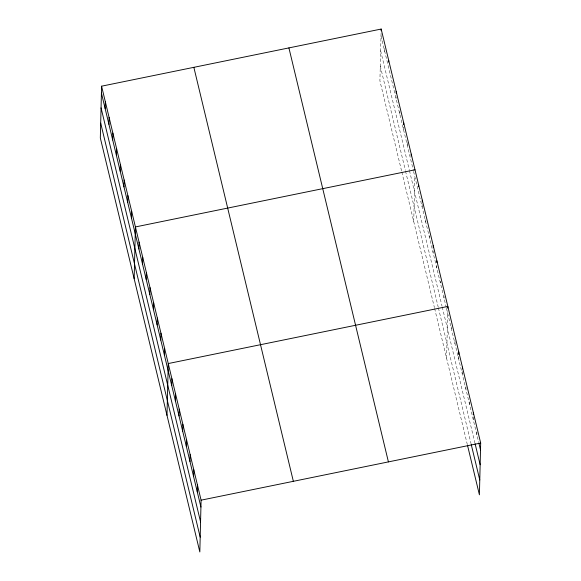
<?xml version="1.0" encoding="UTF-8"?>
<svg xmlns="http://www.w3.org/2000/svg" width="581" height="581" viewBox="0 0 581 581"><rect width="100%" height="100%" fill="white"/><g stroke="black" fill="none" stroke-linecap="round" stroke-linejoin="round"><path stroke-width="0.44" stroke-dasharray="2.9 2.18" d="M381.071 33.342L379.909 80.832L401.631 171.192M384.767 51.564L384.847 48.129M396.046 98.479L396.082 96.766M399.801 114.123L399.866 111.545M403.563 129.759L403.621 127.181M407.317 145.403L407.404 141.96M413.737 221.586L414.834 176.682M422.133 207.039L422.198 204.461M425.786 222.218L425.844 219.64M429.432 237.397L429.475 235.675M433.077 252.575L433.121 250.861M436.73 267.754L436.767 266.04M440.376 282.932L440.42 281.219M444.022 298.118L444.066 296.397M446.578 358.201L447.711 311.576M451.321 328.476L451.364 326.754M454.967 343.654L455.032 341.076M458.62 358.833L458.678 356.255M462.265 374.011L462.331 371.433M465.911 389.19L465.977 386.612M469.564 404.369L469.622 401.798M473.21 419.555L473.275 416.976M476.856 434.733L476.921 432.155M381.005 35.92L413.374 170.596M413.585 171.468L446.252 307.393M446.455 308.235L478.686 442.323M380.642 50.743L409.256 169.775M409.46 170.647L442.039 306.187M442.243 307.029L474.873 442.802M380.272 66.009L405.335 170.277M405.538 171.141L438.219 307.117M438.423 307.966L471.06 443.739M401.834 172.063L434.414 307.603M434.617 308.446L467.247 444.218"/><path stroke-width="0.87" d="M101.588 86.184L100.324 137.958L199.828 551.95L201.091 500.168L101.588 86.184L381.172 29.05L480.676 443.042L479.412 494.816L467.451 445.061M105.183 108.698L105.35 101.82M108.937 124.334L109.105 117.464M112.699 139.977L112.867 133.1M116.454 155.614L116.628 148.743M120.216 171.257L120.383 164.379M123.978 186.893L124.145 180.023M127.733 202.529L127.9 195.659M131.495 218.173L131.662 211.302M134.153 278.72L135.417 226.939L415.008 169.805M138.903 248.988L139.07 242.117M142.548 264.173L142.715 257.296M146.194 279.352L146.368 272.474M149.847 294.531L150.014 287.66M153.493 309.709L153.66 302.839M157.139 324.888L157.313 318.018M160.792 340.067L160.959 333.196M164.438 355.245L164.605 348.375M166.987 415.335L168.258 363.553L447.842 306.419L447.798 308.141M171.736 385.61L171.903 378.732M175.382 400.788L175.549 393.911M179.035 415.967L179.202 409.097M182.681 431.146L182.848 424.275M186.327 446.324L186.494 439.454M189.98 461.503L190.147 454.632M193.626 476.681L193.793 469.811M197.271 491.867L197.446 484.99M381.136 30.771L381.172 29.05M388.653 62.051L388.696 60.33M396.169 93.323L396.213 91.609M403.686 124.603L403.73 122.889M411.203 155.882L411.246 154.168M418.61 186.704L418.654 184.983M422.264 201.883L422.3 200.162M433.208 247.419L433.244 245.705M436.854 262.605L436.897 260.884M458.721 354.541L458.787 351.963M462.389 368.855L462.432 367.141M473.333 414.398L473.377 412.677M201.091 500.168L480.676 443.042M478.889 443.165L480.509 449.912M475.076 443.644L480.146 464.727M471.256 444.581L479.775 480M288.91 47.903L388.413 461.895M193.851 67.331L293.354 481.315M101.421 93.054L200.924 507.046M101.058 107.877L200.561 521.861M100.687 123.143L200.184 537.135"/></g></svg>
